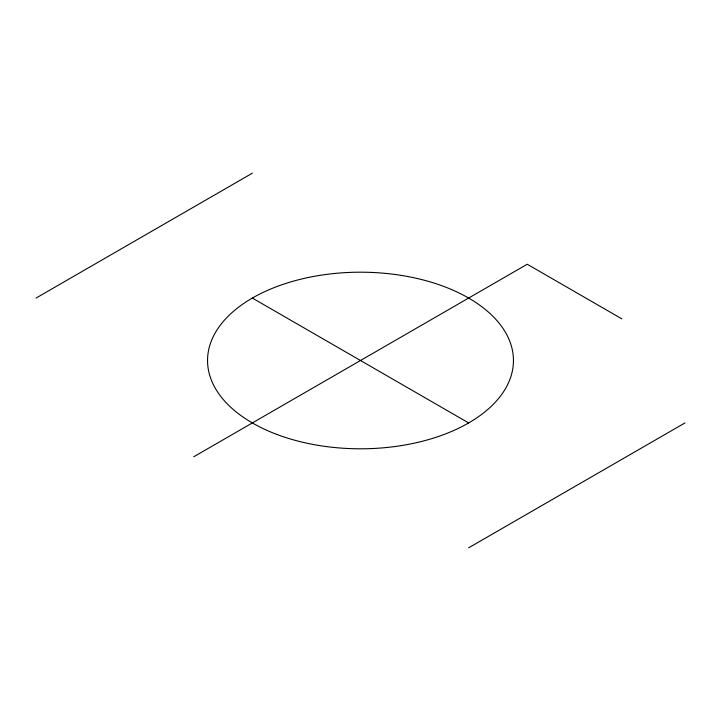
<?xml version="1.0" encoding="UTF-8"?>
<svg xmlns="http://www.w3.org/2000/svg" width="721" height="721" viewBox="0 0 721 721"><rect width="100%" height="100%" fill="white"/><g stroke="black" fill="none" stroke-linecap="round" stroke-linejoin="round"><path stroke-width="1.08" d="M36.05 298.061L252.35 173.184M193.769 456.763L527.231 264.237L621.862 318.871M468.65 547.816L684.95 422.939M252.35 298.061L468.65 422.939M276.882 434.439A152.951 88.304 0 0 0 513.217 365.34A152.951 88.304 0 0 0 291.392 281.722A152.951 88.304 0 0 0 276.882 434.439"/></g></svg>
